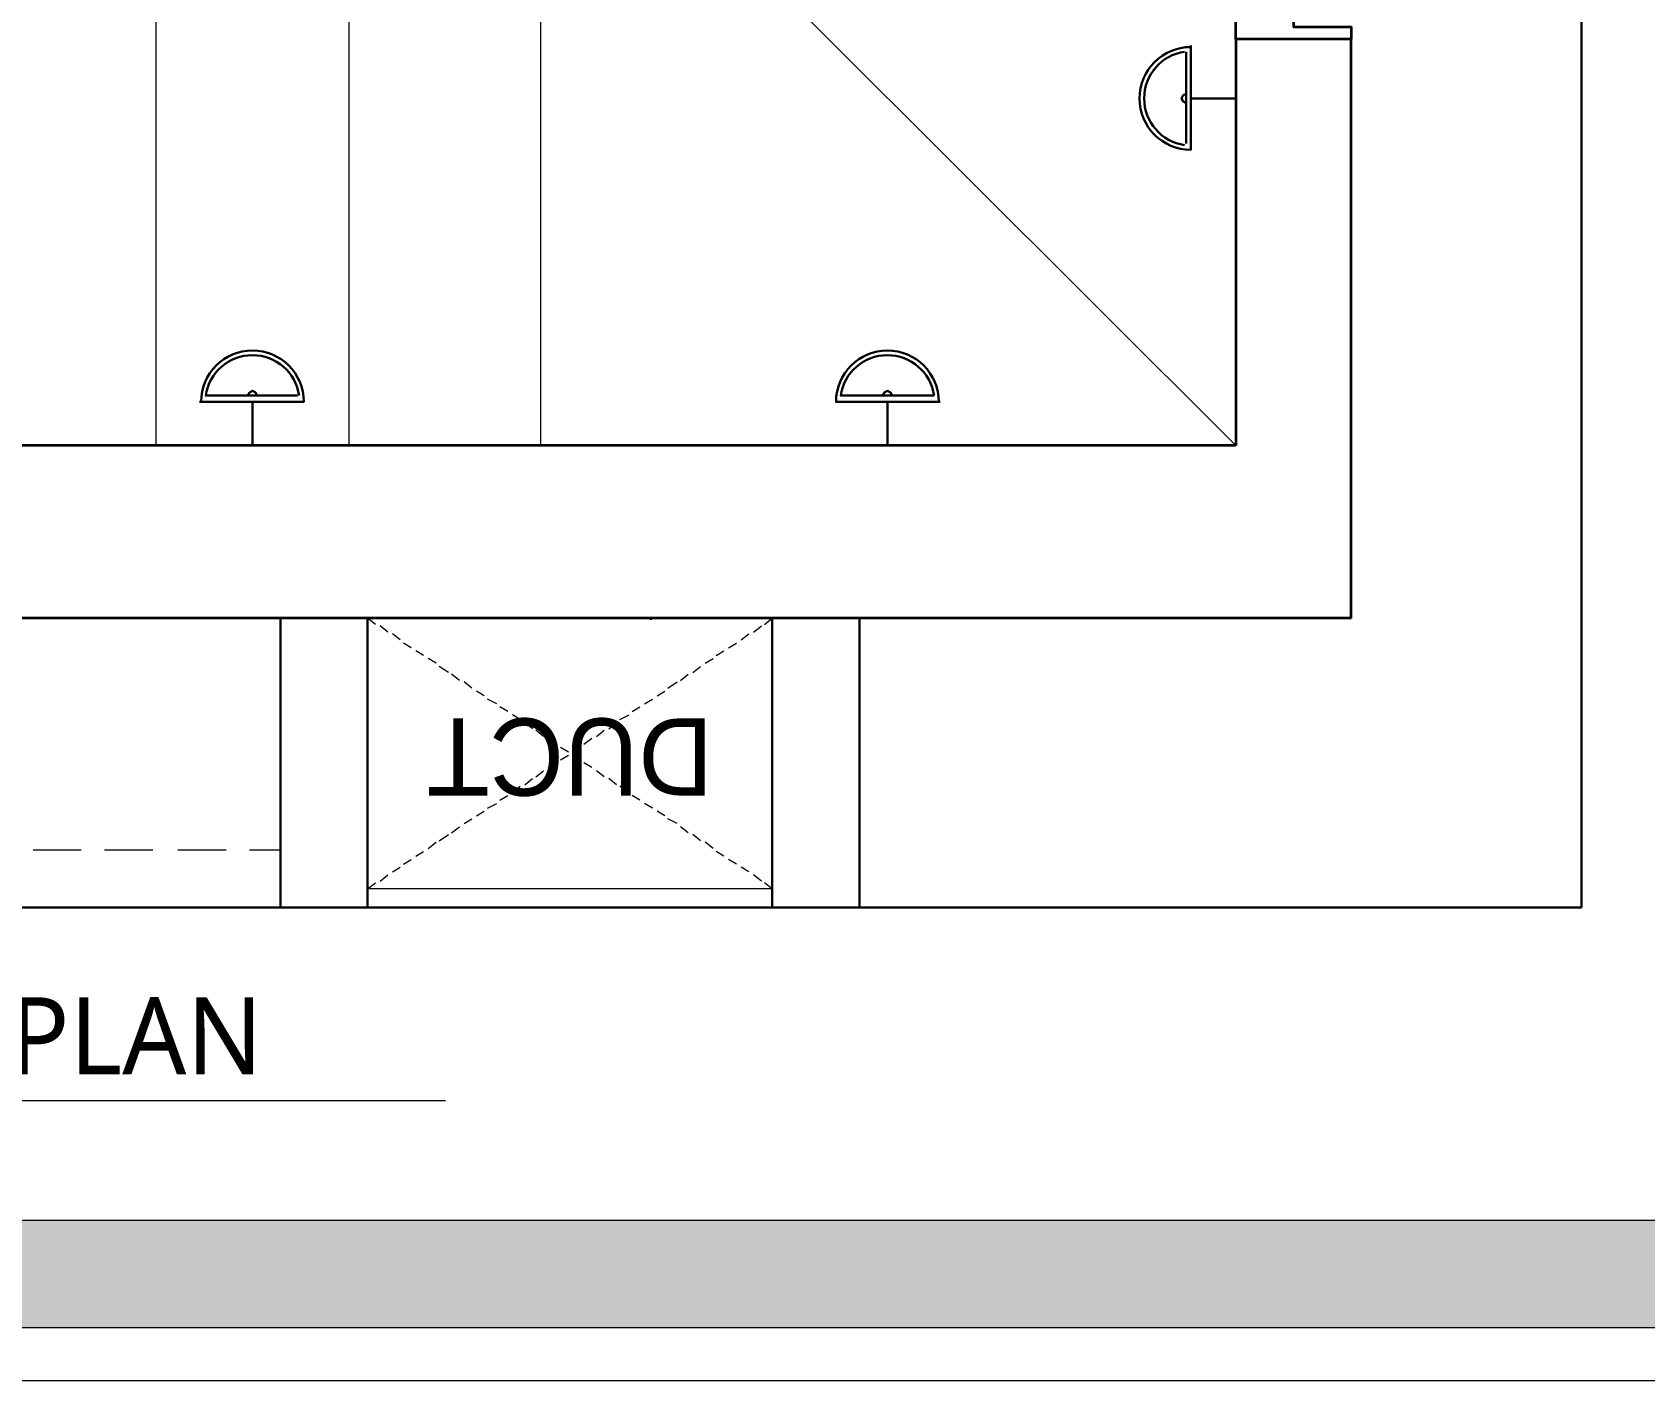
# Model space of a CAD drawing. Header units: inches. Extents: x 3324238 to 135265466, y -1036581 to 20094598.
# Drawn here: x 3353589 to 3353672.5, y -519499.6 to -519429.8 of the extents above; entities that cross this region are included whole.
import ezdxf

# ---------------------------------------------------------------- set-up
doc = ezdxf.new("R2010")
doc.units = ezdxf.units.IN
doc.header["$MEASUREMENT"] = 0
for name, color, linetype in [('PDF_Geometry', 7, 'Continuous'), ('PDF_Solid Fills', 7, 'Continuous'), ('PDF_Text', 1, 'Continuous')]:
    doc.layers.add(name, color=color, linetype=linetype)
doc.styles.add('PDF Century Gothic', font='GOTHIC.TTF')
doc.styles.add('PDF Malgun Gothic', font='malgun.ttf')

msp = doc.modelspace()

# ---------------------------------------------------------------- linework, layer by layer
at = {"layer": 'PDF_Geometry', "color": 42, "lineweight": 20, "true_color": 0xd39e00}
for points in [[(3353304.106, -518935.429), (3354103.293, -518935.429), (3354103.293, -519499.589), (3353304.106, -519499.589)], [(3353306.845, -518938.168), (3354100.554, -518938.168), (3354100.554, -519496.85), (3353306.845, -519496.85)], [(3353312.405, -518943.728), (3354094.994, -518943.728), (3354094.994, -519491.291), (3353312.405, -519491.291)]]:
    msp.add_lwpolyline(points, close=True, dxfattribs=at)
at = {"layer": 'PDF_Geometry', "color": 9, "lineweight": 30, "true_color": 0xbababa}
msp.add_lwpolyline([(3353669.255, -519475.096), (3353484.263, -519475.096), (3353484.263, -519360.443), (3353669.255, -519360.443)], close=True, dxfattribs=at)
at = {"layer": 'PDF_Geometry', "lineweight": 13}
for points in [[(3353595.452, -519379.296), (3353595.452, -519451.166)], [(3353605.443, -519379.296), (3353605.443, -519415.231), (3353605.443, -519451.166)], [(3353651.368, -519451.166), (3353615.353, -519415.231), (3353615.353, -519451.166)], [(3353606.812, -519460.432), (3353606.41, -519460.11)], [(3353607.457, -519460.835), (3353607.054, -519460.512)], [(3353626.391, -519460.835), (3353626.794, -519460.512)], [(3353626.955, -519460.432), (3353627.358, -519460.11)], [(3353608.102, -519461.238), (3353607.699, -519460.915)], [(3353608.666, -519461.64), (3353608.263, -519461.399)], [(3353625.102, -519461.64), (3353625.505, -519461.399)], [(3353625.747, -519461.238), (3353626.15, -519460.915)], [(3353609.31, -519462.043), (3353608.907, -519461.802)], [(3353609.955, -519462.446), (3353609.552, -519462.204)], [(3353623.894, -519462.446), (3353624.296, -519462.204)], [(3353624.458, -519462.043), (3353624.86, -519461.802)], [(3353610.599, -519462.93), (3353610.116, -519462.607)], [(3353611.163, -519463.332), (3353610.76, -519463.01)], [(3353622.604, -519463.332), (3353623.007, -519463.01)], [(3353623.249, -519462.93), (3353623.652, -519462.607)], [(3353611.808, -519463.735), (3353611.405, -519463.413)], [(3353612.452, -519464.138), (3353612.05, -519463.896)], [(3353621.396, -519464.138), (3353621.799, -519463.896)], [(3353621.96, -519463.735), (3353622.443, -519463.413)], [(3353613.097, -519464.541), (3353612.614, -519464.299)], [(3353613.661, -519464.944), (3353613.258, -519464.702)], [(3353620.107, -519464.944), (3353620.51, -519464.702)], [(3353620.751, -519464.541), (3353621.154, -519464.299)], [(3353614.306, -519465.347), (3353613.903, -519465.105)], [(3353614.95, -519465.83), (3353614.547, -519465.508)], [(3353618.898, -519465.83), (3353619.301, -519465.508)], [(3353619.462, -519465.347), (3353619.946, -519465.105)], [(3353615.514, -519466.233), (3353615.111, -519465.911)], [(3353616.159, -519466.636), (3353615.756, -519466.314)], [(3353617.609, -519466.636), (3353618.012, -519466.314)], [(3353618.254, -519466.233), (3353618.656, -519465.911)], [(3353616.803, -519467.039), (3353616.4, -519466.797)], [(3353616.4, -519467.442), (3353616.803, -519467.2)], [(3353617.045, -519467.039), (3353617.448, -519466.797)], [(3353617.448, -519467.442), (3353617.045, -519467.2)], [(3353615.111, -519468.328), (3353615.514, -519468.006)], [(3353615.756, -519467.844), (3353616.159, -519467.603)], [(3353618.012, -519467.844), (3353617.609, -519467.603)], [(3353618.656, -519468.328), (3353618.254, -519468.006)], [(3353613.903, -519469.134), (3353614.306, -519468.811)], [(3353614.547, -519468.731), (3353614.95, -519468.408)], [(3353619.301, -519468.731), (3353618.898, -519468.408)], [(3353619.946, -519469.134), (3353619.462, -519468.811)], [(3353612.614, -519469.939), (3353613.097, -519469.698)], [(3353613.258, -519469.536), (3353613.661, -519469.295)], [(3353620.51, -519469.536), (3353620.107, -519469.295)], [(3353621.154, -519469.939), (3353620.751, -519469.698)], [(3353611.405, -519470.745), (3353611.808, -519470.503)], [(3353612.05, -519470.342), (3353612.452, -519470.1)], [(3353621.799, -519470.342), (3353621.396, -519470.1)], [(3353622.443, -519470.745), (3353621.96, -519470.503)], [(3353610.116, -519471.631), (3353610.599, -519471.309)], [(3353610.76, -519471.228), (3353611.163, -519470.906)], [(3353623.007, -519471.228), (3353622.604, -519470.906)], [(3353623.652, -519471.631), (3353623.249, -519471.309)], [(3353608.907, -519472.437), (3353609.31, -519472.195)], [(3353609.552, -519472.034), (3353609.955, -519471.712)], [(3353624.296, -519472.034), (3353623.894, -519471.712)], [(3353624.86, -519472.437), (3353624.458, -519472.195)], [(3353607.699, -519473.243), (3353608.102, -519473.001)], [(3353608.263, -519472.84), (3353608.666, -519472.598)], [(3353625.505, -519472.84), (3353625.102, -519472.598)], [(3353626.15, -519473.243), (3353625.747, -519473.001)], [(3353606.41, -519474.129), (3353606.812, -519473.807)], [(3353607.054, -519473.726), (3353607.457, -519473.404)], [(3353626.794, -519473.726), (3353626.391, -519473.404)], [(3353627.358, -519474.129), (3353626.955, -519473.807)]]:
    msp.add_lwpolyline(points, dxfattribs=at)
at = {"layer": 'PDF_Geometry', "lineweight": 35}
for points in [[(3353654.35, -519429.009), (3353654.35, -519429.492), (3353657.331, -519429.492), (3353657.331, -519430.137), (3353651.368, -519430.137), (3353651.368, -519429.009), (3353654.35, -519429.009), (3353651.368, -519429.009)], [(3353657.331, -519460.11), (3353657.331, -519430.137), (3353651.368, -519430.137)], [(3353651.368, -519430.137), (3353651.368, -519451.166)], [(3353651.368, -519451.166), (3353495.543, -519451.166)], [(3353657.331, -519460.11), (3353495.543, -519460.11)]]:
    msp.add_lwpolyline(points, dxfattribs=at)
at = {"layer": 'PDF_Geometry', "color": 92, "lineweight": 30, "true_color": 0x00b800}
for points in [[(3353649.032, -519430.459), (3353649.032, -519435.858, -1), (3353649.032, -519430.54)], [(3353597.788, -519448.91, -1), (3353603.106, -519448.91), (3353597.708, -519448.91)], [(3353602.784, -519448.588), (3353598.03, -519448.588, -0.866667), (3353602.864, -519448.588)], [(3353636.06, -519448.91), (3353630.662, -519448.91, -1), (3353635.979, -519448.91)]]:
    msp.add_lwpolyline(points, format="xyb", dxfattribs=at)
for points in [[(3353651.368, -519430.218), (3353651.368, -519436.099)], [(3353648.79, -519430.782), (3353648.79, -519435.535)], [(3353648.79, -519432.957), (3353648.629, -519433.038), (3353648.548, -519433.199), (3353648.629, -519433.36), (3353648.79, -519433.44)], [(3353649.032, -519433.199), (3353651.368, -519433.199)], [(3353600.689, -519448.588), (3353600.608, -519448.427), (3353600.447, -519448.346), (3353600.286, -519448.427), (3353600.206, -519448.588)], [(3353600.447, -519448.91), (3353600.447, -519451.166)], [(3353633.562, -519448.588), (3353633.482, -519448.427), (3353633.32, -519448.346), (3353633.159, -519448.427), (3353633.079, -519448.588)], [(3353633.32, -519448.91), (3353633.32, -519451.166)], [(3353603.348, -519451.166), (3353597.466, -519451.166)], [(3353636.221, -519451.166), (3353630.42, -519451.166)]]:
    msp.add_lwpolyline(points, dxfattribs=at)
at = {"layer": 'PDF_Geometry', "color": 5, "lineweight": 25}
msp.add_lwpolyline([(3353654.833, -519430.137), (3353654.833, -519430.056)], dxfattribs=at)
at = {"layer": 'PDF_Geometry', "color": 92, "lineweight": 30, "true_color": 0x00b800}
msp.add_lwpolyline([(3353635.738, -519448.588), (3353630.903, -519448.588, -0.866667)], format="xyb", close=True, dxfattribs=at)
at = {"layer": 'PDF_Geometry', "color": 5, "lineweight": 30}
msp.add_lwpolyline([(3353651.368, -519451.166), (3353651.368, -519451.086)], dxfattribs=at)
at = {"layer": 'PDF_Geometry', "lineweight": 30}
for points in [[(3353606.41, -519460.11), (3353606.41, -519475.096), (3353601.898, -519475.096), (3353601.898, -519460.11)], [(3353621.074, -519460.19), (3353621.074, -519460.11)], [(3353627.358, -519460.11), (3353627.358, -519475.096), (3353631.87, -519475.096), (3353631.87, -519460.11)]]:
    msp.add_lwpolyline(points, dxfattribs=at)
at = {"layer": 'PDF_Geometry', "color": 252, "lineweight": 18, "true_color": 0x939597}
for points in [[(3353591.584, -519472.115), (3353589.087, -519472.115)], [(3353595.291, -519472.115), (3353592.793, -519472.115)], [(3353599.078, -519472.115), (3353596.58, -519472.115)], [(3353601.898, -519472.115), (3353600.286, -519472.115)]]:
    msp.add_lwpolyline(points, dxfattribs=at)
at = {"layer": 'PDF_Geometry', "lineweight": 18}
for points in [[(3353627.358, -519474.129), (3353606.41, -519474.129)], [(3353627.358, -519475.096), (3353606.41, -519475.096)]]:
    msp.add_lwpolyline(points, dxfattribs=at)
at = {"layer": 'PDF_Geometry', "color": 1, "lineweight": 13}
msp.add_lwpolyline([(3353524.469, -519485.087), (3353610.438, -519485.087)], dxfattribs=at)
at = {"layer": 'PDF_Geometry', "color": 92, "lineweight": 30, "true_color": 0x00b800}
msp.add_arc((3353649.057, -519433.199), 2.442, 98.17123, 261.82877, dxfattribs=at)
at = {"layer": 'PDF_Solid Fills', "color": 42, "lineweight": 30, "true_color": 0xd39e00, "transparency": 33554559}
for points in [[(3353306.845, -519491.291), (3354100.554, -519496.85), (3353306.845, -519496.85)], [(3353306.845, -519491.291), (3354100.554, -519491.291), (3354100.554, -519496.85)]]:
    msp.add_solid(points, dxfattribs=at)

# ---------------------------------------------------------------- texts
at = {"layer": 'PDF_Text', "color": 7, "lineweight": 30, "insert": (3353624.294, -519465.245), "char_height": 3.9931, "attachment_point": 7, "rotation": 180, "style": 'PDF Century Gothic'}
msp.add_mtext('DUCT', dxfattribs=at)
at = {"layer": 'PDF_Text', "lineweight": 30, "insert": (3353524.467, -519483.788), "char_height": 3.99579, "attachment_point": 7, "style": 'PDF Malgun Gothic'}
msp.add_mtext('FIRST FLOOR STAIR WALL PLAN', dxfattribs=at)

doc.saveas('drawing.dxf')
